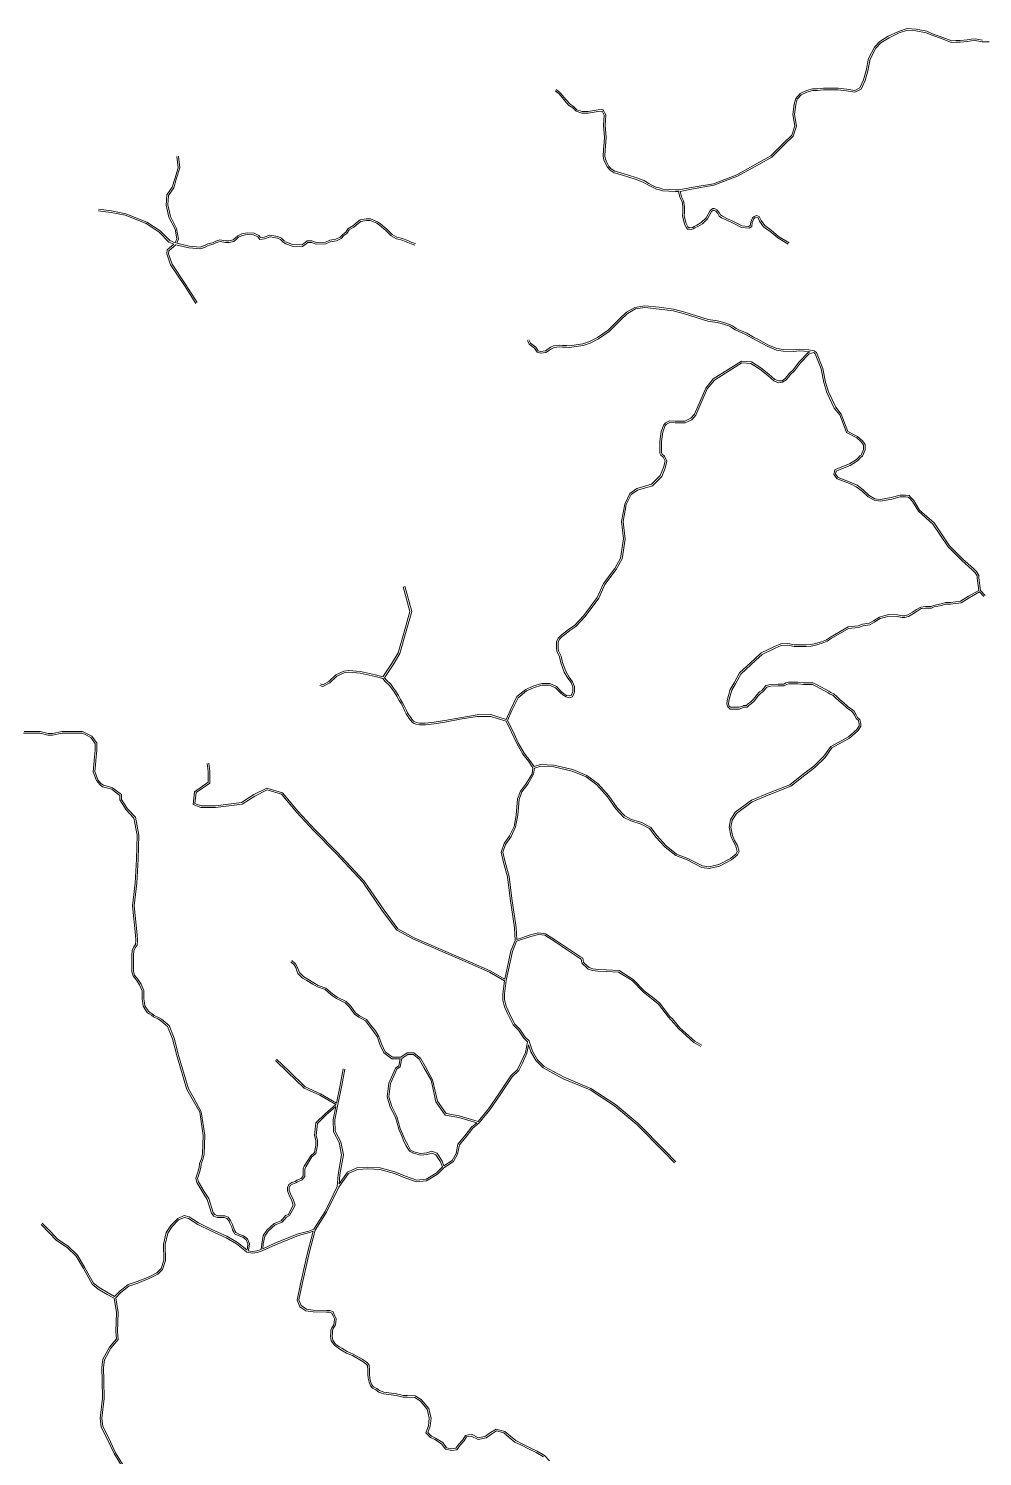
# Model space of a CAD drawing. Header units: millimetres. Extents: x 617885 to 663705, y 7172943 to 7234736.
# Drawn here: x 633003 to 636424, y 7229615 to 7234736 of the extents above; entities that cross this region are included whole.
import ezdxf

# ---------------------------------------------------------------- set-up
doc = ezdxf.new("R2010")
doc.units = ezdxf.units.MM
doc.layers.add('VIAS', color=7, linetype='Continuous', lineweight=5)

msp = doc.modelspace()

# ---------------------------------------------------------------- linework, layer by layer
at = {"layer": 'VIAS', "color": 253}
for points in [[(634895.7, 7234517), (634910.2, 7234505.9), (634931.2, 7234480.5), (634945.2, 7234464.4), (634958.2, 7234455.7), (634969.9, 7234445), (634988.6, 7234438.8), (635009.8, 7234438.8), (635045.8, 7234444.3), (635063.2, 7234445.5), (635073.3, 7234426.6), (635071.1, 7234388.8), (635074.2, 7234346.8), (635072.9, 7234328.1), (635071.5, 7234301.4), (635069.5, 7234277.8), (635072, 7234267), (635077.4, 7234255), (635084.7, 7234241.7), (635092.4, 7234232.7), (635105.4, 7234224.3), (635135.1, 7234216.2), (635180.5, 7234201.7), (635210.4, 7234190.6), (635227.5, 7234180.8), (635236.3, 7234175.5), (635250.7, 7234168.4), (635257.1, 7234166.1), (635264.6, 7234164.3), (635278.3, 7234159.8), (635300.4, 7234158.5), (635323.3, 7234157.2), (635336.7, 7234157.1), (635379.2, 7234165.8), (635459.3, 7234179.6), (635542.9, 7234211.8), (635619.7, 7234254), (635664.9, 7234279.7), (635712.6, 7234327.4), (635740.4, 7234353.6), (635751.7, 7234386.7), (635744.6, 7234427.2), (635749.1, 7234465.2), (635754.7, 7234485.6), (635770.7, 7234503.5), (635792.9, 7234513.7), (635814.9, 7234519.2), (635832.8, 7234519.2), (635854.2, 7234522.7), (635906.3, 7234522.7), (635937.6, 7234518.3), (635966.1, 7234513.9), (635984.7, 7234522.9), (635997.5, 7234551.6), (636007.5, 7234585.5), (636015.6, 7234628.1), (636037.2, 7234669.2), (636055.9, 7234688.9), (636086.6, 7234708.3), (636123.2, 7234725.6), (636154.2, 7234735.9), (636186.2, 7234733.8), (636224.4, 7234726.4), (636245.8, 7234717.3), (636282, 7234704.2), (636314.7, 7234692.4), (636329.3, 7234693.3), (636344.4, 7234693.3), (636369.4, 7234695.3), (636384.4, 7234697.3), (636398, 7234699.4), (636424.4, 7234694.3)], [(635730.5, 7233967.3), (635693.4, 7233990.2), (635666.6, 7234013.2), (635643.3, 7234029.6), (635630.1, 7234048.1), (635623.8, 7234061.6), (635614.3, 7234065.4), (635605.2, 7234062.4), (635599.7, 7234056.7), (635593, 7234042.1), (635591.3, 7234029.3), (635585.8, 7234025.7), (635561.9, 7234028), (635533.2, 7234042.7), (635523.8, 7234047.7), (635512.5, 7234052.7), (635491.6, 7234062.5), (635484.9, 7234067.6), (635480.1, 7234076.6), (635471.4, 7234086), (635462.9, 7234091), (635457.2, 7234091), (635447.9, 7234083.1), (635433.5, 7234057.5), (635416, 7234040.6), (635400.2, 7234030.9), (635390.3, 7234026.5), (635384.2, 7234022.9), (635379.5, 7234021.3), (635373.9, 7234021.9), (635369.4, 7234022.4), (635367.4, 7234024.4), (635361.5, 7234036.7), (635354.5, 7234064.7), (635355.3, 7234076.3), (635356.1, 7234098.1), (635352.4, 7234117.9), (635345, 7234132.7), (635340.6, 7234151.8), (635380.3, 7234159.9), (635460.9, 7234173.8), (635545.5, 7234206.3), (635622.7, 7234248.8), (635668.6, 7234274.9), (635716.8, 7234323), (635745.6, 7234350.2), (635757.8, 7234386.2), (635750.7, 7234427.3), (635755, 7234464), (635760.1, 7234482.7), (635774.4, 7234498.6), (635794.9, 7234508), (635815.6, 7234513.2), (635833.3, 7234513.2), (635854.7, 7234516.7), (635905.8, 7234516.7), (635936.8, 7234512.3), (635967, 7234507.7), (635989.3, 7234518.4), (636003.2, 7234549.5), (636013.3, 7234584.1), (636021.3, 7234626.1), (636042.1, 7234665.6), (636059.7, 7234684.2), (636089.5, 7234703), (636125.4, 7234720), (636155, 7234729.8), (636185.4, 7234727.9), (636222.7, 7234720.7), (636243.6, 7234711.7), (636280, 7234698.6), (636313.8, 7234686.3), (636329.5, 7234687.3), (636344.6, 7234687.3), (636370, 7234689.4), (636385.3, 7234691.4), (636397.9, 7234693.3), (636423.9, 7234688.3), (636448.2, 7234688.3)], [(634892, 7234512.3), (634906, 7234501.5), (634926.6, 7234476.6), (634941.2, 7234459.8), (634954.5, 7234451), (634966.8, 7234439.7), (634987.6, 7234432.8), (635010.2, 7234432.8), (635046.5, 7234438.3), (635059.8, 7234439.3), (635067.2, 7234425.3), (635065.1, 7234388.7), (635068.2, 7234346.8), (635066.9, 7234328.5), (635065.5, 7234301.8), (635063.4, 7234277.4), (635066.3, 7234265), (635072, 7234252.3), (635079.7, 7234238.3), (635088.4, 7234228.1), (635102.9, 7234218.7), (635133.4, 7234210.4), (635178.5, 7234196.1), (635207.8, 7234185.2), (635224.5, 7234175.7), (635233.4, 7234170.3), (635248.4, 7234162.9), (635255.4, 7234160.4), (635262.9, 7234158.5), (635277.1, 7234153.9), (635300, 7234152.5), (635323.1, 7234151.2), (635334.6, 7234151.1), (635339.3, 7234130.7), (635346.7, 7234116), (635350.1, 7234097.6), (635349.3, 7234076.6), (635348.5, 7234064.1), (635355.8, 7234034.7), (635362.4, 7234020.9), (635366.6, 7234016.6), (635373.3, 7234015.9), (635380.2, 7234015.2), (635386.7, 7234017.4), (635393, 7234021.2), (635403, 7234025.6), (635419.7, 7234035.8), (635438.3, 7234053.7), (635452.6, 7234079.2), (635459.4, 7234085), (635461.2, 7234085), (635467.6, 7234081.2), (635475.1, 7234073.1), (635480.3, 7234063.6), (635488.5, 7234057.4), (635510, 7234047.3), (635521.1, 7234042.3), (635530.4, 7234037.4), (635560.2, 7234022.2), (635587.4, 7234019.5), (635596.9, 7234025.8), (635598.9, 7234040.4), (635604.7, 7234053.2), (635608.5, 7234057.1), (635614.1, 7234059), (635619.4, 7234056.9), (635624.9, 7234045), (635639, 7234025.3), (635662.9, 7234008.4), (635689.9, 7233985.4), (635727.3, 7233962.2)], [(633253.4, 7234088.1), (633299.6, 7234082.1), (633351.2, 7234072), (633426.9, 7234041.7), (633474.6, 7234010.3), (633509.5, 7233975.4), (633528.4, 7233967.7), (633534.8, 7233981.3), (633528, 7234017), (633506, 7234060), (633495.7, 7234102.9), (633498.9, 7234139.3), (633518.1, 7234167.6), (633527, 7234197.2), (633538.9, 7234236.9), (633534.9, 7234277.4)], [(633540.9, 7234278), (633545, 7234236.3), (633532.7, 7234195.5), (633523.6, 7234165), (633504.7, 7234137.2), (633501.8, 7234103.4), (633511.6, 7234062.1), (633533.7, 7234018.9), (633541, 7233980.5), (633534.1, 7233965.9), (633578.5, 7233955), (633618.7, 7233952), (633634, 7233957.7), (633645.2, 7233963.8), (633662.3, 7233967.8), (633674.2, 7233973.8), (633689.2, 7233978.1), (633709.7, 7233975), (633721.2, 7233975), (633736.2, 7233977.8), (633743.6, 7233984.3), (633752.9, 7233992.6), (633767.7, 7234000), (633786.5, 7234003.1), (633811.5, 7234002.1), (633828.7, 7233993.5), (633835, 7233986.2), (633848.2, 7233988), (633868.7, 7233995.2), (633896.9, 7233989.9), (633909.8, 7233984.6), (633919.9, 7233974.4), (633928.4, 7233969.7), (633949.8, 7233961), (633983.3, 7233960), (633990.5, 7233965.4), (634002.3, 7233974), (634019, 7233974.6), (634035, 7233968.4), (634067.4, 7233969.3), (634083.1, 7233977.1), (634105.3, 7233980.7), (634120.3, 7233987.4), (634129.8, 7233997.7), (634140.3, 7234005.5), (634148.3, 7234018), (634165.6, 7234028.9), (634181.4, 7234041.2), (634192.6, 7234049.6), (634214, 7234053.4), (634229, 7234053.4), (634254.6, 7234043.3), (634265.6, 7234035.9), (634288, 7234016.3), (634307.2, 7233997), (634324.3, 7233987.7), (634344.4, 7233982.4), (634356.1, 7233978), (634365.9, 7233974.4), (634377.4, 7233969.1), (634390.5, 7233964.7)], [(635337.6, 7234151.1), (635337.7, 7234151.2)], [(633252.6, 7234082.1), (633298.7, 7234076.1), (633349.4, 7234066.2), (633424.1, 7234036.3), (633470.8, 7234005.6), (633506.1, 7233970.3), (633524.2, 7233962.9), (633499.9, 7233942.2), (633498.7, 7233927.4), (633512.1, 7233888.3), (633561.5, 7233813.8), (633602.6, 7233749.7)], [(633607.6, 7233753), (633566.5, 7233817.1), (633517.5, 7233891), (633504.8, 7233928.1), (633505.7, 7233939.3), (633530.6, 7233960.5), (633577.6, 7233949), (633619.6, 7233945.9), (633636.5, 7233952.2), (633647.3, 7233958.2), (633664.3, 7233962.2), (633676.4, 7233968.2), (633689.6, 7233972), (633709.2, 7233969), (633721.8, 7233969), (633738.9, 7233972.2), (633747.5, 7233979.8), (633756.3, 7233987.6), (633769.6, 7233994.2), (633786.9, 7233997.1), (633810, 7233996.1), (633824.9, 7233988.6), (633832.6, 7233979.9), (633849.6, 7233982.1), (633869.2, 7233989), (633895.2, 7233984.2), (633906.4, 7233979.5), (633916.3, 7233969.6), (633925.8, 7233964.3), (633948.6, 7233955), (633985.3, 7233954), (633994.1, 7233960.6), (634004.4, 7233968.1), (634018, 7233968.6), (634033.9, 7233962.4), (634068.8, 7233963.3), (634085, 7233971.4), (634107, 7233974.9), (634123.9, 7233982.4), (634133.9, 7233993.3), (634144.7, 7234001.4), (634152.6, 7234013.7), (634169, 7234024), (634185, 7234036.5), (634195.1, 7234044), (634214.5, 7234047.4), (634227.8, 7234047.4), (634251.8, 7234037.9), (634262, 7234031.2), (634283.9, 7234011.9), (634303.6, 7233992.2), (634322, 7233982.1), (634342.6, 7233976.7), (634354, 7233972.3), (634363.6, 7233968.8), (634375.2, 7233963.5), (634388.6, 7233959)], [(634791.9, 7233616.7), (634798.9, 7233603.7), (634817.8, 7233589.1), (634827.6, 7233574.9), (634838.6, 7233571.9), (634858.8, 7233573.8), (634878.1, 7233587.8), (634887.6, 7233592.5), (634907.3, 7233594.2), (634917.4, 7233593.3), (634932.7, 7233593.3), (634944.1, 7233591.6), (634967.6, 7233595.9), (634992.7, 7233599.4), (635017.1, 7233608.1), (635046.8, 7233623), (635085.3, 7233649.3), (635126.8, 7233690.8), (635151.5, 7233714.4), (635180, 7233730.2), (635213.9, 7233735.5), (635264.5, 7233730.1), (635315.4, 7233723.6), (635355.4, 7233712.8), (635439.6, 7233686.9), (635472.4, 7233681.6), (635495.3, 7233675.8), (635517.9, 7233668.3), (635524.3, 7233664.2), (635537.5, 7233655.4), (635550.8, 7233649), (635564.3, 7233643.7), (635576.6, 7233638), (635600.6, 7233624.1), (635618.5, 7233614.9), (635651.6, 7233596.5), (635685.4, 7233582.9), (635709.6, 7233579.4), (635745.6, 7233577.8), (635768.9, 7233580.3), (635800.6, 7233577.8), (635806.7, 7233576.6), (635799.2, 7233574.6), (635767.1, 7233541.2), (635745.7, 7233512.3), (635731.9, 7233499.8), (635724.2, 7233489.6), (635715.8, 7233479.9), (635705.4, 7233473), (635694.2, 7233471.9), (635679.1, 7233477.7), (635658, 7233496.3), (635628.9, 7233519), (635595.4, 7233540.9), (635559.6, 7233543.6), (635512.2, 7233512.8), (635459, 7233479.9), (635432, 7233446.5), (635391.1, 7233352.9), (635378.3, 7233338), (635357, 7233327.4), (635321.9, 7233327.4), (635302.2, 7233328.6), (635287.5, 7233322.4), (635281.1, 7233314.7), (635271.8, 7233290.4), (635267.2, 7233255.1), (635267.2, 7233212.6), (635271.2, 7233206), (635279, 7233198.2), (635286.1, 7233183.9), (635280.8, 7233161.7), (635268.8, 7233133.3), (635237.2, 7233101.7), (635184.8, 7233086.1), (635159, 7233068.6), (635141.1, 7233030.6), (635129.5, 7232967.6), (635137.1, 7232905.3), (635125.9, 7232836.4), (635105.9, 7232798.9), (635065.1, 7232745.5), (635042.7, 7232695.6), (634994.5, 7232631.4), (634961.5, 7232595.4), (634940.5, 7232581.4), (634927.3, 7232571.3), (634913, 7232560.1), (634902.4, 7232549.4), (634896.9, 7232536.2), (634896.9, 7232516.3), (634897.9, 7232502.5), (634907.1, 7232483.2), (634911.8, 7232460.6), (634924.5, 7232428.2), (634937.3, 7232406.1), (634948.6, 7232390.3), (634955.1, 7232375.1), (634955.1, 7232358.1), (634949.1, 7232344), (634942.1, 7232342.2), (634932.9, 7232344.3), (634922.1, 7232350.7), (634914.4, 7232357.3), (634897, 7232375.9), (634872.9, 7232386.7), (634843.3, 7232386.7), (634811.8, 7232377.4), (634786, 7232365.7), (634754.3, 7232339.9), (634731.1, 7232292.4), (634716.1, 7232257.7), (634685.6, 7232267.7), (634661.4, 7232275.3), (634611.4, 7232274.6), (634549.6, 7232264.4), (634495.5, 7232254.3), (634456.5, 7232247.9), (634425.7, 7232245), (634405.3, 7232245), (634393.9, 7232247.2), (634388.3, 7232249.5), (634384.1, 7232251.6), (634377.5, 7232258.8), (634373.4, 7232264.5), (634366.9, 7232274), (634362.2, 7232281.6), (634356.9, 7232292.2), (634350.4, 7232306.5), (634344.3, 7232318), (634337.1, 7232329.3), (634329.4, 7232344.3), (634319.1, 7232360.6), (634311.9, 7232370.2), (634302.2, 7232384.1), (634286.6, 7232398.5), (634279.2, 7232407.4), (634310.1, 7232454.2), (634334.3, 7232495.1), (634357.5, 7232574.7), (634377.1, 7232645.6), (634352.7, 7232735.8)], [(636433.7, 7232702.2), (636417.1, 7232720.7), (636411.7, 7232765.4), (636411.7, 7232774.6), (636402.7, 7232788.2), (636391.9, 7232799), (636354, 7232832.6), (636305.9, 7232880.7), (636251.1, 7232962.7), (636199.2, 7233008.4), (636177.8, 7233043.6), (636166.9, 7233055.4), (636161.2, 7233061.1), (636148.5, 7233062.9), (636128.9, 7233062.9), (636097.4, 7233053.8), (636058.6, 7233046.5), (636038.2, 7233049.6), (636017.6, 7233061.5), (635996.4, 7233081.1), (635974.7, 7233097.8), (635956.2, 7233107), (635928.1, 7233117.8), (635907.4, 7233125.7), (635897.3, 7233137.9), (635900, 7233149), (635910.4, 7233153.4), (635950.3, 7233169.2), (635976, 7233185.2), (635982.5, 7233191.8), (635988.6, 7233198.8), (635994.2, 7233202.2), (636004.3, 7233225.6), (636004.3, 7233243.9), (635994.1, 7233257.5), (635976.8, 7233272.5), (635942, 7233291), (635929.8, 7233321.3), (635918.2, 7233353), (635898.2, 7233378.2), (635872, 7233432.6), (635861.2, 7233468), (635851.8, 7233516.9), (635828.9, 7233573.7), (635821.5, 7233579.4), (635820.3, 7233579.9), (635801.5, 7233583.8), (635768.9, 7233586.4), (635745.4, 7233583.8), (635710.2, 7233585.3), (635686.9, 7233588.7), (635654.2, 7233601.9), (635621.4, 7233620.2), (635603.5, 7233629.4), (635579.4, 7233643.4), (635566.6, 7233649.2), (635553.2, 7233654.5), (635540.5, 7233660.6), (635527.6, 7233669.2), (635520.5, 7233673.7), (635497, 7233681.6), (635473.6, 7233687.4), (635441, 7233692.7), (635357, 7233718.6), (635316.6, 7233729.5), (635265.2, 7233736.1), (635213.7, 7233741.5), (635178, 7233736), (635147.9, 7233719.2), (635122.6, 7233695), (635081.4, 7233653.9), (635043.8, 7233628.2), (635014.8, 7233613.6), (634991.3, 7233605.2), (634966.7, 7233601.9), (634944, 7233597.7), (634933.2, 7233599.3), (634917.7, 7233599.3), (634907.3, 7233600.2), (634885.9, 7233598.4), (634874.9, 7233592.9), (634856.6, 7233579.6), (634839.1, 7233578), (634831.3, 7233580.1), (634822.2, 7233593.3), (634803.6, 7233607.7), (634797.2, 7233619.5)], [(636411, 7232721), (636405.7, 7232765.1), (636405.7, 7232772.8), (636398, 7232784.4), (636387.8, 7232794.6), (636349.9, 7232828.2), (636301.2, 7232876.9), (636246.6, 7232958.8), (636194.5, 7233004.5), (636173, 7233040), (636162.6, 7233051.2), (636158.4, 7233055.4), (636148.1, 7233056.9), (636129.8, 7233056.9), (636098.8, 7233047.9), (636058.7, 7233040.4), (636036.2, 7233043.9), (636014.1, 7233056.6), (635992.5, 7233076.5), (635971.5, 7233092.7), (635953.8, 7233101.5), (635925.9, 7233112.2), (635903.8, 7233120.7), (635890.8, 7233136.4), (635894.8, 7233153.3), (635908.1, 7233159), (635947.6, 7233174.6), (635972.2, 7233189.9), (635978.1, 7233195.8), (635984.7, 7233203.4), (635989.5, 7233206.3), (635998.3, 7233226.8), (635998.3, 7233241.9), (635989.6, 7233253.4), (635973.4, 7233267.6), (635937.2, 7233286.7), (635924.2, 7233319.1), (635912.9, 7233350), (635893.1, 7233375), (635866.3, 7233430.4), (635855.3, 7233466.6), (635846, 7233515.2), (635824, 7233569.9), (635819.1, 7233573.7), (635802.4, 7233569.3), (635771.7, 7233537.3), (635750.2, 7233508.3), (635736.3, 7233495.7), (635728.9, 7233485.8), (635719.7, 7233475.3), (635707.5, 7233467.2), (635693.4, 7233465.8), (635675.9, 7233472.5), (635654.2, 7233491.7), (635625.4, 7233514.2), (635593.4, 7233535), (635561.2, 7233537.4), (635515.5, 7233507.8), (635463, 7233475.3), (635437.1, 7233443.3), (635396.2, 7233349.7), (635382.1, 7233333.2), (635358.4, 7233321.4), (635321.7, 7233321.4), (635303.3, 7233322.5), (635291.1, 7233317.4), (635286.3, 7233311.7), (635277.6, 7233288.9), (635273.2, 7233254.7), (635273.2, 7233214.3), (635276, 7233209.7), (635283.9, 7233201.8), (635292.5, 7233184.6), (635286.5, 7233159.8), (635273.9, 7233129.9), (635240.4, 7233096.4), (635187.4, 7233080.6), (635163.8, 7233064.6), (635146.9, 7233028.8), (635135.6, 7232967.4), (635143.2, 7232905.2), (635131.6, 7232834.4), (635110.9, 7232795.7), (635070.3, 7232742.4), (635047.9, 7232692.5), (634999.1, 7232627.5), (634965.5, 7232590.8), (634944, 7232576.6), (634931, 7232566.5), (634917, 7232555.6), (634907.5, 7232546), (634902.9, 7232535), (634902.9, 7232516.6), (634903.8, 7232504.1), (634912.8, 7232485.1), (634917.5, 7232462.3), (634929.9, 7232430.8), (634942.3, 7232409.4), (634953.9, 7232393.2), (634961.1, 7232376.4), (634961.1, 7232356.8), (634953.4, 7232338.9), (634942.1, 7232336.1), (634930.7, 7232338.6), (634918.6, 7232345.9), (634910.3, 7232353), (634893.4, 7232371), (634871.7, 7232380.7), (634844.1, 7232380.7), (634813.9, 7232371.8), (634789.2, 7232360.6), (634759.2, 7232336.1), (634736.6, 7232289.9), (634721.1, 7232254.1), (634739.4, 7232217.5), (634759, 7232174.3), (634780.5, 7232137.4), (634800.4, 7232111.4), (634816.2, 7232088.9), (634839.5, 7232096.9), (634887.4, 7232094.3), (634954.6, 7232078.8), (635005.7, 7232057.1), (635045.6, 7232027.7), (635084.4, 7231983.7), (635114.3, 7231940.9), (635141.8, 7231911.8), (635165.7, 7231899.4), (635202.2, 7231888.4), (635234.4, 7231871), (635257.5, 7231840.2), (635290.3, 7231804.9), (635327.1, 7231774.8), (635367.5, 7231759.7), (635419.8, 7231732.7), (635443.4, 7231729.1), (635479.1, 7231737.9), (635521.1, 7231759.3), (635541.3, 7231775.8), (635545.1, 7231784.6), (635540.2, 7231803.4), (635529.8, 7231821.2), (635522.2, 7231840.3), (635516, 7231871.8), (635520.7, 7231897.6), (635537.8, 7231925.5), (635595.9, 7231968), (635659.4, 7231994.9), (635733.6, 7232023.5), (635783.1, 7232063.3), (635819.3, 7232090), (635855.3, 7232126), (635880.4, 7232160.7), (635944, 7232196.2), (635974.1, 7232222.4), (635981.8, 7232235.4), (635981.8, 7232242.6), (635979.6, 7232254.3), (635971.6, 7232261.2), (635966.7, 7232272.3), (635960, 7232283.5), (635954.5, 7232287.8), (635939, 7232298.6), (635934.1, 7232303.5), (635923.6, 7232312.8), (635909.3, 7232324.7), (635897.4, 7232335.4), (635888.3, 7232344.6), (635877.9, 7232349.2), (635870.7, 7232354), (635860.1, 7232359.8), (635842.4, 7232369.3), (635829.4, 7232376.3), (635814.7, 7232383.1), (635782, 7232383.1), (635761.9, 7232385.5), (635729.3, 7232385.5), (635721.8, 7232383.3), (635713.1, 7232378.4), (635692.2, 7232378.4), (635665.3, 7232377.2), (635651.1, 7232374), (635644.7, 7232366.4), (635637.3, 7232357.9), (635628.9, 7232351.9), (635618.7, 7232341.6), (635614, 7232334.7), (635605.5, 7232323.7), (635595.7, 7232315.1), (635586.4, 7232308.2), (635581, 7232301.5), (635569.4, 7232301.5), (635566.4, 7232300.4), (635552.9, 7232295.5), (635519.3, 7232295.5), (635510.6, 7232302.7), (635507.9, 7232312.5), (635509.1, 7232326.3), (635513.9, 7232344.3), (635520, 7232366), (635533.2, 7232388.8), (635553.5, 7232424.7), (635607.2, 7232474.7), (635631.2, 7232496.4), (635677.9, 7232519.1), (635700.9, 7232528.8), (635724.3, 7232530), (635733, 7232528.8), (635749.3, 7232525.2), (635791.6, 7232525.2), (635809, 7232526.4), (635820.5, 7232528.7), (635847.5, 7232536.9), (635864.9, 7232543.9), (635878.9, 7232553.2), (635942.2, 7232589.7), (635978.2, 7232594.2), (635994.6, 7232600.2), (636018.2, 7232603.1), (636034, 7232611.7), (636042.9, 7232617.6), (636055.2, 7232625.3), (636070.5, 7232629.9), (636088.9, 7232634.5), (636119.4, 7232633), (636137.2, 7232630), (636145.5, 7232630), (636156.7, 7232632.8), (636174.1, 7232643), (636187.5, 7232651.9), (636203.1, 7232661.2), (636220.3, 7232662.8), (636240.6, 7232662.8), (636249.2, 7232667.1), (636276.3, 7232673.1), (636291.5, 7232677.7), (636309.7, 7232677.7), (636346.1, 7232682.1), (636373.9, 7232699.6), (636411, 7232721)], [(634049.4, 7232385.8), (634057.9, 7232382.5), (634079.6, 7232394.4), (634105.2, 7232417.7), (634133.1, 7232431.7), (634151.8, 7232434.1), (634192.9, 7232430.4), (634247.5, 7232417.8), (634274.1, 7232410.6), (634305, 7232457.4), (634328.8, 7232497.5), (634351.8, 7232576.4), (634370.9, 7232645.6), (634346.9, 7232734.2)], [(636429, 7232698.5), (636413.6, 7232715.6), (636377, 7232694.5), (636348.2, 7232676.3), (636310, 7232671.7), (636292.4, 7232671.7), (636277.8, 7232667.3), (636251.2, 7232661.4), (636242, 7232656.8), (636220.5, 7232656.8), (636205, 7232655.4), (636190.7, 7232646.8), (636177.3, 7232637.9), (636158.9, 7232627.2), (636146.2, 7232624), (636136.7, 7232624), (636118.7, 7232627), (636089.5, 7232628.5), (636072.1, 7232624.1), (636057.7, 7232619.8), (636046.1, 7232612.6), (636037.1, 7232606.6), (636020.1, 7232597.3), (635996, 7232594.3), (635979.6, 7232588.4), (635944.1, 7232583.9), (635882.1, 7232548.1), (635867.7, 7232538.5), (635849.5, 7232531.3), (635822, 7232522.9), (635809.8, 7232520.5), (635791.8, 7232519.2), (635748.7, 7232519.2), (635731.9, 7232522.8), (635724, 7232524), (635702.3, 7232522.8), (635680.4, 7232513.6), (635634.6, 7232491.3), (635611.2, 7232470.3), (635558.3, 7232420.9), (635538.4, 7232385.8), (635525.5, 7232363.6), (635519.7, 7232342.7), (635515, 7232325.2), (635513.9, 7232313), (635515.9, 7232306.2), (635521.5, 7232301.5), (635551.8, 7232301.5), (635564.4, 7232306.1), (635568.5, 7232307.5), (635578.2, 7232307.5), (635582.2, 7232312.5), (635591.9, 7232319.8), (635601.1, 7232327.8), (635609.2, 7232338.2), (635614, 7232345.4), (635625, 7232356.5), (635633.2, 7232362.3), (635640.1, 7232370.3), (635647.9, 7232379.4), (635664.5, 7232383.2), (635692.1, 7232384.4), (635711.5, 7232384.4), (635719.4, 7232388.9), (635728.5, 7232391.5), (635762.2, 7232391.5), (635782.4, 7232389.1), (635816, 7232389.1), (635832.1, 7232381.7), (635845.2, 7232374.6), (635863, 7232365.1), (635873.8, 7232359.1), (635880.8, 7232354.4), (635891.7, 7232349.6), (635901.5, 7232339.8), (635913.3, 7232329.2), (635927.5, 7232317.4), (635938.2, 7232307.8), (635942.9, 7232303.2), (635958.1, 7232292.7), (635964.5, 7232287.5), (635972, 7232275.1), (635976.6, 7232264.9), (635985.1, 7232257.5), (635987.8, 7232243.2), (635987.8, 7232233.8), (635978.8, 7232218.5), (635947.4, 7232191.3), (635884.5, 7232156.1), (635859.9, 7232122.1), (635823.2, 7232085.4), (635786.7, 7232058.6), (635736.7, 7232018.2), (635661.7, 7231989.4), (635598.9, 7231962.8), (635542.3, 7231921.3), (635526.4, 7231895.4), (635522.1, 7231871.9), (635527.9, 7231842), (635535.2, 7231823.8), (635545.8, 7231805.7), (635551.4, 7231784.1), (635546.2, 7231772.1), (635524.4, 7231754.2), (635481.2, 7231732.2), (635443.6, 7231723), (635417.9, 7231726.9), (635365, 7231754.2), (635324.1, 7231769.6), (635286.2, 7231800.5), (635252.9, 7231836.3), (635230.3, 7231866.4), (635199.8, 7231882.9), (635163.4, 7231893.9), (635138.1, 7231906.9), (635109.7, 7231937.1), (635079.7, 7231980), (635041.5, 7232023.2), (635002.7, 7232051.9), (634952.8, 7232073), (634886.5, 7232088.3), (634840.3, 7232090.8), (634817.8, 7232083.1), (634814.5, 7232061.2), (634794.2, 7232026.3), (634772.5, 7231997.9), (634762, 7231971.5), (634757.6, 7231914.3), (634749.9, 7231872.4), (634733.3, 7231838.2), (634713.9, 7231810.1), (634704.5, 7231781.9), (634711.9, 7231745.9), (634726.3, 7231695.1), (634736.2, 7231616.1), (634752.2, 7231511.4), (634754, 7231469.1), (634802.8, 7231485.7), (634831.9, 7231492.7), (634856.5, 7231489.6), (634893.4, 7231466.7), (634935.5, 7231437.4), (634982.5, 7231407), (634990.4, 7231401.4), (634993.4, 7231387.3), (634996.7, 7231383.2), (635004.3, 7231376.5), (635013.7, 7231368.1), (635026.5, 7231363.5), (635045.7, 7231361.6), (635075, 7231359.6), (635121.3, 7231357.3), (635171.5, 7231325.9), (635212.3, 7231283.9), (635240.5, 7231261.9), (635266.6, 7231240.7), (635302.4, 7231193.8), (635312.3, 7231184), (635339.3, 7231152.1), (635393.1, 7231104.4), (635417.5, 7231089.8)], [(634047.3, 7232380.2), (634058.3, 7232375.9), (634083.1, 7232389.5), (634108.6, 7232412.8), (634134.9, 7232425.8), (634151.9, 7232428), (634192, 7232424.5), (634246, 7232412), (634273.7, 7232404.5), (634282.2, 7232394.4), (634297.6, 7232380.1), (634307, 7232366.7), (634314.1, 7232357.2), (634324.2, 7232341.3), (634331.9, 7232326.4), (634339.1, 7232315), (634345, 7232303.9), (634351.5, 7232289.6), (634357, 7232278.7), (634361.9, 7232270.7), (634368.5, 7232261.1), (634372.8, 7232255), (634380.5, 7232246.7), (634385.8, 7232244), (634392.2, 7232241.5), (634404.7, 7232239), (634426, 7232239), (634457.3, 7232242), (634496.5, 7232248.3), (634550.6, 7232258.5), (634611.9, 7232268.6), (634660.6, 7232269.2), (634683.8, 7232262), (634715.7, 7232251.5), (634734, 7232214.9), (634753.7, 7232171.5), (634775.5, 7232134.1), (634795.5, 7232107.9), (634811.9, 7232084.6), (634808.8, 7232063.2), (634789.2, 7232029.7), (634767.2, 7232000.9), (634756, 7231972.9), (634751.7, 7231915), (634744.2, 7231874.3), (634728.1, 7231841.2), (634708.4, 7231812.8), (634698.3, 7231782.3), (634706.1, 7231744.4), (634720.4, 7231693.9), (634730.2, 7231615.3), (634746.2, 7231510.8), (634748.1, 7231465.5), (634732.4, 7231428.1), (634711, 7231326.4), (634658.8, 7231356.7), (634587.4, 7231387.9), (634385.9, 7231475), (634327.5, 7231506.8), (634277.8, 7231574.3), (634206.1, 7231678.2), (634109.2, 7231782.1), (634030.4, 7231862.6), (633968.2, 7231929.4), (633913.5, 7231995.4), (633857.4, 7232011.7), (633811.2, 7231988.6), (633766.5, 7231959.6), (633672.8, 7231948.5), (633621.6, 7231948.5), (633599.6, 7231956.5), (633603.7, 7231995.6), (633653.4, 7232029.4), (633653.4, 7232071.8), (633648.9, 7232101.3)], [(633051.5, 7230450.9), (633081.4, 7230421.1), (633106.6, 7230394.2), (633145, 7230368.9), (633178, 7230336.9), (633204.5, 7230291.8), (633235.4, 7230236.3), (633256, 7230220.2), (633288.2, 7230201.2), (633311.4, 7230188.4), (633330.1, 7230207.7), (633360.1, 7230231.4), (633392.6, 7230241.7), (633435.4, 7230259.4), (633462.8, 7230273.4), (633478.3, 7230288.9), (633487.5, 7230318.5), (633486.9, 7230375.7), (633496.6, 7230417.4), (633512.7, 7230443.4), (633537.6, 7230468.7), (633561, 7230478.4), (633578.4, 7230474.2), (633612.8, 7230452.1), (633661.9, 7230427.9), (633714.3, 7230404.4), (633751.8, 7230381.7), (633785.1, 7230355.3), (633787.5, 7230361.5), (633789.1, 7230376.9), (633782.7, 7230392), (633771.2, 7230400.7), (633754.8, 7230406.9), (633741.8, 7230413.7), (633737.7, 7230421.3), (633734.4, 7230427.2), (633731.3, 7230437.3), (633728.3, 7230444.3), (633724.6, 7230451.2), (633722, 7230458.2), (633714.4, 7230468.2), (633705.3, 7230472.3), (633679.8, 7230472.3), (633667.1, 7230477), (633658.9, 7230486.9), (633643.9, 7230536.9), (633627.6, 7230561.3), (633606.1, 7230597), (633602.3, 7230612.4), (633609.6, 7230634.3), (633614.2, 7230651.6), (633615.4, 7230666), (633622.6, 7230681.6), (633627.1, 7230699.8), (633629.5, 7230766.3), (633616.6, 7230849), (633589.8, 7230896.8), (633570.8, 7230931.2), (633535.5, 7231047.6), (633518.9, 7231113), (633501.6, 7231156.7), (633476.3, 7231177.9), (633466.3, 7231184), (633450.4, 7231191.3), (633443.1, 7231197.6), (633435.9, 7231201.7), (633428, 7231207.3), (633413.8, 7231229.2), (633412.7, 7231240.2), (633409.6, 7231255.9), (633409.6, 7231284.7), (633401.1, 7231305.9), (633389.5, 7231322.6), (633377.5, 7231338.7), (633373.3, 7231352.7), (633373.3, 7231413.4), (633374.6, 7231429.7), (633380.2, 7231442.2), (633386.4, 7231450.9), (633387.7, 7231465.5), (633386.4, 7231484.9), (633375.9, 7231589.8), (633385.3, 7231671.3), (633389.9, 7231757.1), (633392.2, 7231842.7), (633380.8, 7231904.2), (633353.3, 7231933.9), (633329.5, 7231969.7), (633329.5, 7231985.4), (633309.7, 7232000.8), (633300.8, 7232007.4), (633287.5, 7232011.9), (633268.4, 7232016.6), (633258.3, 7232024.2), (633246.2, 7232038.8), (633234.1, 7232070.1), (633236.5, 7232096.3), (633238.8, 7232124.2), (633241.1, 7232147.3), (633241.1, 7232171.8), (633237, 7232178), (633232.4, 7232184.9), (633225.9, 7232193.5), (633207.9, 7232202.5), (633194.6, 7232209.1), (633123.6, 7232209.1), (633088.7, 7232202.2), (633071.8, 7232202.2), (633043.9, 7232209.1), (632985.1, 7232209.1)], [(632987.2, 7232215.1), (633044.6, 7232215.1), (633072.5, 7232208.2), (633088.1, 7232208.2), (633123, 7232215.1), (633196, 7232215.1), (633210.6, 7232207.9), (633229.8, 7232198.3), (633237.3, 7232188.3), (633242, 7232181.3), (633247.1, 7232173.6), (633247.1, 7232147), (633244.8, 7232123.6), (633242.5, 7232095.8), (633240.2, 7232070.9), (633251.4, 7232041.8), (633262.5, 7232028.6), (633271, 7232022.2), (633289.1, 7232017.6), (633303.7, 7232012.8), (633313.4, 7232005.5), (633335.5, 7231988.4), (633335.5, 7231971.5), (633358.1, 7231937.7), (633386.4, 7231907), (633398.2, 7231843.1), (633395.9, 7231756.9), (633391.2, 7231670.8), (633382, 7231589.8), (633392.3, 7231485.4), (633393.7, 7231465.5), (633392.3, 7231448.8), (633385.4, 7231439.2), (633380.5, 7231428.2), (633379.3, 7231413.1), (633379.3, 7231353.5), (633382.9, 7231341.4), (633394.4, 7231326.1), (633406.4, 7231308.8), (633415.6, 7231285.9), (633415.6, 7231256.5), (633418.7, 7231241.1), (633419.6, 7231231.3), (633432.5, 7231211.6), (633439.1, 7231206.8), (633446.5, 7231202.6), (633453.7, 7231196.4), (633469.1, 7231189.3), (633479.8, 7231182.8), (633506.6, 7231160.4), (633524.6, 7231114.8), (633541.3, 7231049.2), (633576.4, 7230933.6), (633595, 7230899.7), (633622.4, 7230851), (633635.5, 7230766.6), (633633.1, 7230699), (633628.2, 7230679.5), (633621.3, 7230664.5), (633620.1, 7230650.6), (633615.3, 7230632.6), (633608.5, 7230612.2), (633611.7, 7230599.3), (633632.6, 7230564.5), (633649.3, 7230539.5), (633664.3, 7230489.8), (633670.7, 7230482), (633680.9, 7230478.3), (633706.6, 7230478.3), (633718.3, 7230473.1), (633727.4, 7230461.1), (633730.1, 7230453.6), (633733.7, 7230446.9), (633736.9, 7230439.4), (633740, 7230429.6), (633743, 7230424.1), (633746.2, 7230418.1), (633757.2, 7230412.4), (633774.2, 7230406), (633787.6, 7230395.8), (633795.3, 7230377.8), (633793.4, 7230360.1), (633790.5, 7230352.8), (633805.5, 7230350.3), (633821.3, 7230352.7), (633837, 7230357.1), (633838.9, 7230377.7), (633844.6, 7230407.2), (633857.7, 7230426.1), (633884, 7230450.5), (633908.8, 7230460.4), (633923.8, 7230478.5), (633934.6, 7230483.1), (633945, 7230502.9), (633952.3, 7230516.6), (633946.8, 7230532.1), (633944, 7230539.8), (633939, 7230547.7), (633931.8, 7230567.3), (633931.8, 7230579.3), (633936.3, 7230590.6), (633947.4, 7230597.3), (633959.2, 7230601.2), (633965, 7230605.1), (633980.4, 7230611.8), (633988.2, 7230621.3), (633988.2, 7230646.4), (633991.5, 7230656.1), (634014.7, 7230693.4), (634028.1, 7230704.9), (634032.8, 7230731.3), (634032.8, 7230748.4), (634027.8, 7230765.4), (634033.7, 7230811.7), (634066.1, 7230844.1), (634104.4, 7230876.9), (634047, 7230910.2), (633991.4, 7230936), (633931.9, 7230993.5), (633888.5, 7231034.9)], [(633946.9, 7231393.2), (633959.9, 7231381.6), (633966.3, 7231371), (633971, 7231358.7), (633974.1, 7231350.6), (633989.6, 7231334.9), (634004.2, 7231327), (634026, 7231313.4), (634042, 7231304), (634069.4, 7231294.4), (634092.8, 7231273.8), (634110.1, 7231261.9), (634141.6, 7231246.8), (634158.4, 7231230), (634175.9, 7231205.8), (634190.3, 7231195.3), (634215.1, 7231181.6), (634230.4, 7231162.1), (634246.8, 7231141.6), (634259.2, 7231120.9), (634268.8, 7231094.9), (634282, 7231065.9), (634307.7, 7231046.6), (634337.9, 7231047.4), (634361.3, 7231061.8), (634385.3, 7231061.8), (634408.8, 7231043.7), (634426.2, 7231012.5), (634452.1, 7230966), (634469.1, 7230889.4), (634500.5, 7230844.8), (634547.3, 7230836.4), (634615.6, 7230816.5), (634652.2, 7230861.5), (634689.8, 7230915.1), (634732.9, 7230979.8), (634757, 7231002.5), (634768.8, 7231027.5), (634784.8, 7231063.4), (634792.5, 7231101.8), (634779.3, 7231115.2), (634760.3, 7231143.4), (634740.6, 7231162.8), (634722.3, 7231200.7), (634709.7, 7231227.9), (634704.5, 7231251.3), (634704, 7231274.1), (634709.9, 7231320.1), (634656.1, 7231351.3), (634585, 7231382.4), (634383.3, 7231469.6), (634323.5, 7231502.2), (634272.9, 7231570.8), (634201.4, 7231674.4), (634104.9, 7231778), (634026.1, 7231858.5), (633963.6, 7231925.5), (633910.1, 7231990.1), (633858, 7232005.3), (633814.2, 7231983.4), (633768.6, 7231953.8), (633673.1, 7231942.5), (633620.6, 7231942.5), (633593.1, 7231952.5), (633598, 7231999), (633647.4, 7232032.6), (633647.4, 7232071.3), (633642.9, 7232100.4)], [(635324.5, 7230671.9), (635286.1, 7230711.4), (635188.8, 7230809.9), (635108.6, 7230877), (635020, 7230934.8), (634923.5, 7230974.8), (634851.8, 7231013.6), (634828.4, 7231037.4), (634810.4, 7231068), (634798.6, 7231103.7), (634797.9, 7231104.9), (634783.9, 7231119), (634764.9, 7231147.2), (634745.5, 7231166.3), (634727.7, 7231203.3), (634715.4, 7231229.8), (634710.5, 7231252), (634710, 7231273.8), (634716, 7231321.2), (634738.1, 7231426.3), (634753.4, 7231462.6), (634804.5, 7231479.9), (634832.2, 7231486.6), (634854.5, 7231483.8), (634890.1, 7231461.7), (634932.2, 7231432.4), (634979.1, 7231402.1), (634985, 7231397.9), (634987.8, 7231384.6), (634992.3, 7231379), (635000.4, 7231372), (635010.6, 7231362.8), (635025.2, 7231357.6), (635045.2, 7231355.6), (635074.6, 7231353.6), (635119.4, 7231351.4), (635167.7, 7231321.2), (635208.3, 7231279.5), (635236.7, 7231257.2), (635262.3, 7231236.5), (635297.9, 7231189.9), (635307.8, 7231180), (635335, 7231147.9), (635389.6, 7231099.6), (635414.4, 7231084.6)], [(634136.8, 7231004.3), (634126.3, 7230945), (634112.5, 7230876.9), (634112.5, 7230876.6), (634101.3, 7230821.5), (634102, 7230781.1), (634122.7, 7230743), (634131.9, 7230696.1), (634119.6, 7230624.9), (634116.9, 7230593.1), (634146.4, 7230633.8), (634180.6, 7230650.2), (634219.2, 7230652.7), (634263.7, 7230650.3), (634316.8, 7230635.5), (634354.7, 7230619.6), (634395.6, 7230605.2), (634428.4, 7230608.7), (634465.4, 7230631.3), (634487.4, 7230652.9), (634480.6, 7230671.3), (634464.1, 7230697.1), (634448.7, 7230702.9), (634432.1, 7230697.7), (634408.6, 7230695.4), (634383, 7230702.1), (634368.9, 7230709.1), (634357.7, 7230729.3), (634347.9, 7230746.8), (634342.4, 7230760.9), (634330.5, 7230789.1), (634318.7, 7230832.1), (634300.4, 7230867.6), (634289.3, 7230904), (634294.8, 7230953.6), (634319.1, 7231007.6), (634330.6, 7231016), (634335.2, 7231041.3), (634305.8, 7231040.6), (634277.2, 7231062), (634263.3, 7231092.7), (634253.8, 7231118.3), (634241.8, 7231138.2), (634225.7, 7231158.4), (634211.1, 7231176.9), (634187, 7231190.3), (634171.6, 7231201.5), (634153.8, 7231226.1), (634138, 7231241.9), (634107.1, 7231256.7), (634089.1, 7231269.1), (634066.3, 7231289.2), (634039.4, 7231298.6), (634022.9, 7231308.2), (634001.2, 7231321.8), (633985.9, 7231330.1), (633969, 7231347.3), (633965.4, 7231356.6), (633960.9, 7231368.3), (633955.2, 7231377.7), (633942.9, 7231388.8)], [(635320.2, 7230667.8), (635281.8, 7230707.2), (635184.7, 7230805.4), (635105, 7230872.2), (635017.2, 7230929.5), (634920.9, 7230969.4), (634848.1, 7231008.8), (634823.6, 7231033.7), (634804.9, 7231065.5), (634796.4, 7231091), (634790.5, 7231061.5), (634774.3, 7231024.9), (634761.9, 7230998.9), (634737.5, 7230975.9), (634694.7, 7230911.7), (634657, 7230857.9), (634618.9, 7230811.1), (634618.6, 7230810.7), (634596.3, 7230791.8), (634572.3, 7230761.1), (634548.5, 7230732.1), (634541.8, 7230698.8), (634526.5, 7230672.2), (634492.7, 7230649.8), (634469.1, 7230626.6), (634430.4, 7230602.9), (634394.8, 7230599.1), (634352.6, 7230614), (634314.8, 7230629.8), (634262.7, 7230644.3), (634219.3, 7230646.7), (634182.1, 7230644.3), (634150.4, 7230629), (634115.5, 7230581), (634072, 7230490.4), (634030.9, 7230426.1), (634009.7, 7230344.1), (633984.3, 7230232.6), (633972.7, 7230176), (633980.5, 7230155.8), (633999.4, 7230143.2), (634023.9, 7230139.9), (634072.8, 7230138.2), (634072.9, 7230138.2), (634085, 7230137.7), (634095.2, 7230132.9), (634100.6, 7230120.6), (634106, 7230109.2), (634104.4, 7230094.8), (634102.9, 7230084.2), (634095.6, 7230073.2), (634092.4, 7230066.2), (634092.4, 7230057.5), (634091.7, 7230046.4), (634094.4, 7230031.8), (634104.3, 7230017.9), (634118.1, 7230008.2), (634125.9, 7230002.6), (634145.4, 7229990.7), (634166.7, 7229982.2), (634199.5, 7229963.2), (634210.4, 7229956.9), (634218.8, 7229950.2), (634224, 7229942.4), (634225.8, 7229925.2), (634225.8, 7229908.8), (634226.3, 7229896.2), (634229.6, 7229883.1), (634234.4, 7229871.4), (634240.5, 7229864.8), (634251.5, 7229858.2), (634261.4, 7229851), (634277.1, 7229845.7), (634323, 7229839.5), (634347.5, 7229833.1), (634361.5, 7229833.1), (634389.5, 7229831.8), (634411.4, 7229819.5), (634438.2, 7229787.3), (634442.3, 7229769.8), (634446.3, 7229752.4), (634443.6, 7229723), (634435, 7229701), (634447.6, 7229687.2), (634462.8, 7229680.9), (634488.2, 7229664.9), (634502.1, 7229645.9), (634521.2, 7229642.3), (634535.1, 7229644.7), (634546.2, 7229659.4), (634560.4, 7229674.9), (634570, 7229690), (634591.8, 7229694.4), (634616.4, 7229681.4), (634642, 7229687.5), (634659.9, 7229700.2), (634680.5, 7229712.6), (634711, 7229704.3), (634731, 7229687), (634750.2, 7229671.7), (634773.3, 7229660.2), (634799.2, 7229647.2), (634826.6, 7229634.2), (634853.1, 7229618.3), (634871.4, 7229598.7)], [(634341.5, 7231042.6), (634336.1, 7231012.5), (634323.9, 7231003.7), (634300.7, 7230952), (634295.4, 7230904.6), (634306, 7230869.9), (634324.3, 7230834.3), (634336.2, 7230791.1), (634348, 7230763.2), (634353.3, 7230749.3), (634363, 7230732.3), (634373.3, 7230713.7), (634385.1, 7230707.8), (634409.1, 7230701.5), (634430.9, 7230703.6), (634448.9, 7230709.2), (634468, 7230702), (634486, 7230674), (634492.3, 7230656.7), (634522, 7230676.4), (634536.1, 7230700.9), (634542.9, 7230734.7), (634567.6, 7230764.8), (634591.9, 7230795.9), (634610.4, 7230811.7), (634545.9, 7230830.6), (634497, 7230839.3), (634463.5, 7230886.9), (634446.4, 7230963.8), (634421, 7231009.5), (634404.2, 7231039.7), (634383.3, 7231055.8), (634363, 7231055.8), (634341.5, 7231042.6)], [(634130.9, 7231005.3), (634120.4, 7230946.2), (634107.4, 7230882), (634049.8, 7230915.5), (633994.9, 7230941), (633936, 7230997.8), (633892.6, 7231039.2)], [(634104.9, 7230869.4), (634070.2, 7230839.7), (634039.4, 7230808.9), (634033.9, 7230765.9), (634038.8, 7230749.3), (634038.8, 7230730.8), (634033.6, 7230701.8), (634019.3, 7230689.5), (633996.9, 7230653.6), (633994.2, 7230645.5), (633994.2, 7230619.2), (633984.2, 7230606.9), (633967.9, 7230599.8), (633961.9, 7230595.7), (633949.9, 7230591.8), (633941.1, 7230586.5), (633937.8, 7230578.1), (633937.8, 7230568.3), (633944.4, 7230550.3), (633949.4, 7230542.4), (633952.5, 7230534.2), (633958.8, 7230516.1), (633950.3, 7230500.1), (633938.9, 7230478.4), (633927.5, 7230473.5), (633912.4, 7230455.4), (633887.2, 7230445.3), (633862.2, 7230422.2), (633850.3, 7230404.9), (633844.8, 7230376.9), (633843.2, 7230359.6), (633886.3, 7230379.3), (633930.6, 7230397.7), (633969.5, 7230412.7), (634008.5, 7230423.3), (634026.2, 7230429.8), (634066.7, 7230493.3), (634110, 7230583.4), (634113.6, 7230625.7), (634125.8, 7230696.1), (634117, 7230741), (634096, 7230779.5), (634095.3, 7230822.1), (634104.9, 7230869.4)], [(633351, 7229558.2), (633309.6, 7229625.2), (633284.8, 7229678.1), (633263.3, 7229720), (633259, 7229752.1), (633267.8, 7229823.3), (633266.5, 7229886.7), (633265.3, 7229934.3), (633269.1, 7229963.8), (633293.3, 7230006.9), (633317.6, 7230036.1), (633315.2, 7230062.4), (633317.7, 7230130.9), (633309.2, 7230182.8), (633285.2, 7230196), (633252.6, 7230215.2), (633230.7, 7230232.3), (633199.3, 7230288.9), (633173.2, 7230333.1), (633141.3, 7230364.2), (633102.7, 7230389.6), (633077.1, 7230416.9), (633047.3, 7230446.7)], [(634849.3, 7229613.6), (634823.8, 7229628.9), (634796.6, 7229641.8), (634770.6, 7229654.8), (634746.9, 7229666.6), (634727.1, 7229682.4), (634708.1, 7229698.9), (634681.4, 7229706.2), (634663.1, 7229695.2), (634644.6, 7229681.9), (634615.6, 7229675.1), (634590.9, 7229688.1), (634573.7, 7229684.6), (634565.2, 7229671.2), (634550.8, 7229655.5), (634538.5, 7229639.1), (634521.2, 7229636.2), (634498.7, 7229640.5), (634484, 7229660.4), (634460, 7229675.6), (634444.1, 7229682.2), (634428.1, 7229699.7), (634437.7, 7229724.4), (634440.2, 7229752), (634436.4, 7229768.4), (634432.7, 7229784.6), (634407.5, 7229814.8), (634387.8, 7229825.8), (634361.3, 7229827.1), (634346.7, 7229827.1), (634321.8, 7229833.7), (634275.7, 7229839.8), (634258.6, 7229845.7), (634248.2, 7229853.2), (634236.7, 7229860.1), (634229.2, 7229868.1), (634223.9, 7229881.3), (634220.4, 7229895.3), (634219.8, 7229908.6), (634219.8, 7229924.9), (634218.2, 7229940.4), (634214.3, 7229946.1), (634207, 7229951.9), (634196.4, 7229958), (634164.1, 7229976.8), (634142.7, 7229985.4), (634122.5, 7229997.6), (634114.6, 7230003.3), (634100, 7230013.6), (634088.7, 7230029.4), (634085.7, 7230046.1), (634086.4, 7230057.7), (634086.4, 7230067.5), (634090.3, 7230076.1), (634097.2, 7230086.4), (634098.5, 7230095.6), (634099.8, 7230108.2), (634095.2, 7230118.1), (634090.6, 7230128.4), (634083.6, 7230131.7), (634074.8, 7230132.1), (634070.9, 7230132.3), (634023.4, 7230133.9), (633997.2, 7230137.4), (633975.5, 7230151.8), (633966.4, 7230175.5), (633978.5, 7230233.9), (634003.8, 7230345.5), (634023.8, 7230422.5), (634010.3, 7230417.6), (633971.4, 7230407), (633932.8, 7230392.2), (633888.7, 7230373.8), (633841, 7230352), (633840.6, 7230351.8), (633822.5, 7230346.8), (633805.5, 7230344.2), (633785.9, 7230347.5), (633784.6, 7230348.1), (633748.3, 7230376.8), (633711.5, 7230399), (633659.3, 7230422.5), (633609.8, 7230446.8), (633576, 7230468.6), (633561.5, 7230472.1), (633541, 7230463.6), (633517.5, 7230439.6), (633502.2, 7230415.1), (633492.9, 7230375), (633493.6, 7230317.6), (633483.6, 7230285.7), (633466.4, 7230268.5), (633437.9, 7230253.9), (633394.6, 7230236.1), (633362.9, 7230226), (633334.2, 7230203.3), (633315.2, 7230183.7), (633323.7, 7230131.3), (633321.2, 7230062.6), (633323.8, 7230034.1), (633298.2, 7230003.5), (633274.9, 7229961.8), (633271.3, 7229934), (633272.5, 7229886.8), (633273.8, 7229823), (633265.1, 7229752.1), (633269.1, 7229721.8), (633290.2, 7229680.7), (633314.9, 7229628.1), (633356.6, 7229560.5)]]:
    msp.add_lwpolyline(points, dxfattribs=at)

doc.saveas('drawing.dxf')
